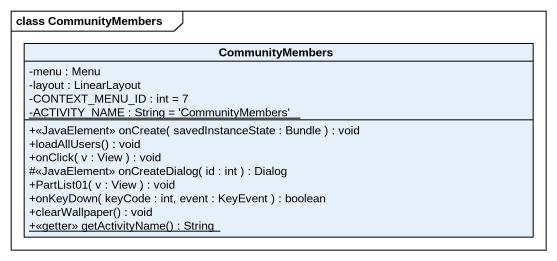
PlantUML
@startuml
mainframe class CommunityMembers
hide circle
hide empty members
skinparam classAttributeIconSize 0
class CommunityMembers {
  -menu : Menu
  -layout : LinearLayout
  -CONTEXT_MENU_ID : int = 7
  {static} -ACTIVITY_NAME : String = 'CommunityMembers'
  +<<JavaElement>> onCreate( savedInstanceState : Bundle ) : void
  +loadAllUsers() : void
  +onClick( v : View ) : void
  #<<JavaElement>> onCreateDialog( id : int ) : Dialog
  +PartList01( v : View ) : void
  +onKeyDown( keyCode : int, event : KeyEvent ) : boolean
  +clearWallpaper() : void
  {static} +<<getter>> getActivityName() : String
}
@enduml
